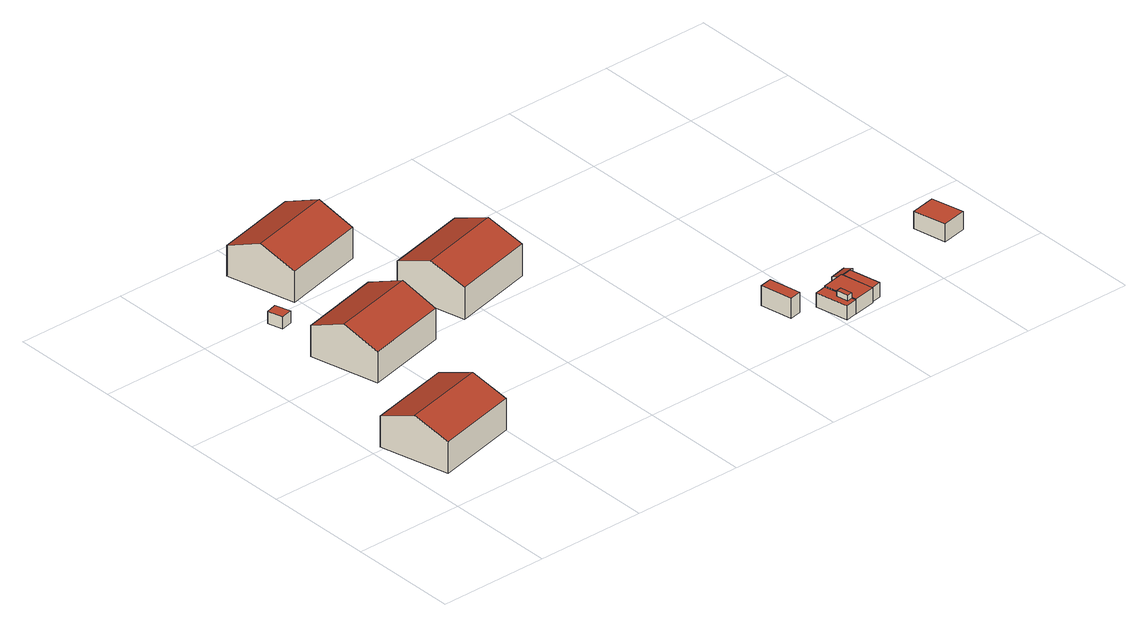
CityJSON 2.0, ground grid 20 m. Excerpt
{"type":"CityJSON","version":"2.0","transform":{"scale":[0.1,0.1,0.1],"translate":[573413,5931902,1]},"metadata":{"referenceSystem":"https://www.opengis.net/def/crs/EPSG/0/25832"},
"CityObjects":{
"building1":{"type":"Building","attributes":{"Grundfläche 2D":"198.941934","Grundhöhe NN":"3.454"},"geometry":[{"type":"Solid","lod":"3","boundaries":[[[[0,1,2,3]],[[4,0,3,5]],[[5,3,2,6,7]],[[4,5,7,8]],[[1,0,4,8,9]],[[2,1,9,6]],[[7,6,9,8]]]],"semantics":{"surfaces":[{"type":"RoofSurface"},{"type":"WallSurface"},{"type":"GroundSurface"}],"values":[[0,0,1,1,1,1,2]]}}]},
"building2":{"type":"Building","attributes":{"Grundfläche 2D":"6.293308","Grundhöhe NN":"3.499"},"geometry":[{"type":"Solid","lod":"3","boundaries":[[[[10,11,12,13]],[[14,15,13,12]],[[15,16,10,13]],[[16,17,11,10]],[[17,14,12,11]],[[17,16,15,14]]]],"semantics":{"surfaces":[{"type":"RoofSurface"},{"type":"WallSurface"},{"type":"GroundSurface"}],"values":[[0,1,1,1,1,2]]}}]},
"building3":{"type":"Building","attributes":{"Grundfläche 2D":"199.415370","Grundhöhe NN":"3.452"},"geometry":[{"type":"Solid","lod":"3","boundaries":[[[[18,19,20,21]],[[22,18,21,23]],[[23,21,20,24,25]],[[22,23,25,26]],[[19,18,22,26,27]],[[20,19,27,24]],[[25,24,27,26]]]],"semantics":{"surfaces":[{"type":"RoofSurface"},{"type":"WallSurface"},{"type":"GroundSurface"}],"values":[[0,0,1,1,1,1,2]]}}]},
"building4":{"type":"Building","attributes":{"Grundfläche 2D":"200.381454","Grundhöhe NN":"3.425"},"geometry":[{"type":"Solid","lod":"3","boundaries":[[[[28,29,30,31]],[[32,29,28,33]],[[31,30,34,35]],[[33,28,31,35,36]],[[32,33,36,37]],[[34,30,29,32,37]],[[36,35,34,37]]]],"semantics":{"surfaces":[{"type":"RoofSurface"},{"type":"WallSurface"},{"type":"GroundSurface"}],"values":[[0,0,1,1,1,1,2]]}}]},
"building5":{"type":"Building","attributes":{"Grundfläche 2D":"198.909053","Grundhöhe NN":"3.171"},"geometry":[{"type":"Solid","lod":"3","boundaries":[[[[38,39,40,41]],[[42,38,41,43]],[[43,41,40,44,45]],[[42,43,45,46]],[[39,38,42,46,47]],[[40,39,47,44]],[[45,44,47,46]]]],"semantics":{"surfaces":[{"type":"RoofSurface"},{"type":"WallSurface"},{"type":"GroundSurface"}],"values":[[0,0,1,1,1,1,2]]}}]},
"building6":{"type":"Building","attributes":{"Grundfläche 2D":"13.891386","Grundhöhe NN":"1.712"},"geometry":[{"type":"Solid","lod":"3","boundaries":[[[[48,49,50,51]],[[52,53,51,50]],[[53,54,48,51]],[[54,55,49,48]],[[55,52,50,49]],[[55,54,53,52]]]],"semantics":{"surfaces":[{"type":"RoofSurface"},{"type":"WallSurface"},{"type":"GroundSurface"}],"values":[[0,1,1,1,1,2]]}}]},
"building7":{"type":"Building","attributes":{"Grundfläche 2D":"13.210100","Grundhöhe NN":"2.441"},"children":["building7-1"],"geometry":[{"type":"Solid","lod":"3","boundaries":[[[[56,57,58,59,60,61]],[[60,59,62,63]],[[61,60,63,64]],[[56,61,64,65]],[[59,58,57,56,65,62]],[[65,64,63,62]]]],"semantics":{"surfaces":[{"type":"RoofSurface"},{"type":"WallSurface"},{"type":"GroundSurface"}],"values":[[0,1,1,1,1,2]]}}]},
"building7-1":{"type":"BuildingInstallation","parents":["building7"],"geometry":[{"type":"MultiSurface","lod":"3","boundaries":[[[66,67,68,69]],[[57,58,69,68]],[[58,70,66,69]],[[67,66,70,71]],[[71,57,68,67]]],"semantics":{"surfaces":[{"type":"RoofSurface"},{"type":"WallSurface"}],"values":[0,1,1,1,1]}}]},
"building8":{"type":"Building","attributes":{"Grundfläche 2D":"25.557844","Grundhöhe NN":"2.364"},"geometry":[{"type":"Solid","lod":"3","boundaries":[[[[72,73,74,75,76,77]],[[74,73,78,62]],[[75,74,62,79]],[[76,75,79,80]],[[73,72,77,76,80,81,82,78]],[[81,80,79,62,78,82]]]],"semantics":{"surfaces":[{"type":"RoofSurface"},{"type":"WallSurface"},{"type":"GroundSurface"}],"values":[[0,1,1,1,1,2]]}}]},
"building9":{"type":"Building","attributes":{"Grundfläche 2D":"12.164718","Grundhöhe NN":"2.392"},"geometry":[{"type":"Solid","lod":"3","boundaries":[[[[83,84,85,86]],[[81,87,86,85]],[[87,88,83,86]],[[88,82,84,83]],[[82,81,85,84]],[[82,88,87,81]]]],"semantics":{"surfaces":[{"type":"RoofSurface"},{"type":"WallSurface"},{"type":"GroundSurface"}],"values":[[0,1,1,1,1,2]]}}]},
"building10":{"type":"Building","attributes":{"Grundfläche 2D":"4.985418","Grundhöhe NN":"1.982"},"geometry":[{"type":"Solid","lod":"3","boundaries":[[[[89,90,91,92,93,94,95]],[[94,93,96,97]],[[95,94,97,98]],[[89,95,98,99]],[[90,89,99,100]],[[91,90,100,101]],[[93,92,102,96]],[[92,91,101,102]],[[101,100,99,98,97,96,102]]]],"semantics":{"surfaces":[{"type":"RoofSurface"},{"type":"WallSurface"},{"type":"GroundSurface"}],"values":[[0,1,1,1,1,1,1,1,2]]}}]},
"building11":{"type":"Building","attributes":{"Grundfläche 2D":"28.833689","Grundhöhe NN":"2.143"},"geometry":[{"type":"Solid","lod":"3","boundaries":[[[[103,104,105,106]],[[107,108,106,105]],[[108,109,103,106]],[[109,110,104,103]],[[110,107,105,104]],[[110,109,108,107]]]],"semantics":{"surfaces":[{"type":"RoofSurface"},{"type":"WallSurface"},{"type":"GroundSurface"}],"values":[[0,1,1,1,1,2]]}}]}
},
"vertices":[
[168,157,108],[153,221,83],[3,186,83],[18,122,108],[183,95,83],[33,60,83],[3,186,25],[33,60,25],[183,95,25],[153,221,25],
[104,570,47],[111,542,47],[132,547,47],[124,576,47],[132,547,25],[124,576,25],[104,570,25],[111,542,25],
[106,391,110],[121,329,82],[271,364,82],[257,426,110],[92,454,82],[242,490,82],[271,364,25],[242,490,25],[92,454,25],[121,329,25],
[312,688,109],[161,652,109],[176,589,81],[327,625,81],[146,715,81],[297,751,81],[176,589,24],[327,625,24],[297,751,24],[146,715,24],
[480,480,106],[465,542,81],[316,507,81],[330,444,106],[495,417,81],[345,381,81],[316,507,22],[345,381,22],[495,417,22],[465,542,22],
[735,127,44],[746,68,44],[768,73,44],[757,131,44],[768,73,7],[757,131,7],[735,127,7],[746,68,7],
[823,4,40],[822,12,40],[818,34,40],[811,64,40],[790,60,40],[802,0,40],[811,64,14],[790,60,14],[802,0,14],[823,4,14],
[808,32,50],[812,10,50],[822,12,50],[818,34,50],[808,32,40],[812,10,40],
[853,71,42],[852,72,42],[811,64,42],[824,4,42],[864,11,42],[864,13,42],[852,72,14],[824,4,14],[864,11,14],[864,13,14],[853,71,14],
[873,75,40],[853,71,40],[864,13,40],[884,17,40],[884,17,14],[873,75,14],
[848,71,40],[852,72,40],[853,71,41],[873,75,41],[879,76,40],[875,92,35],[843,84,35],[879,76,10],[875,92,10],[843,84,10],[848,71,10],[852,72,10],[853,71,10],[873,75,10],
[1067,73,44],[1112,82,44],[1100,143,43],[1055,134,43],[1100,143,11],[1055,134,11],[1067,73,11],[1112,82,11]
]}
